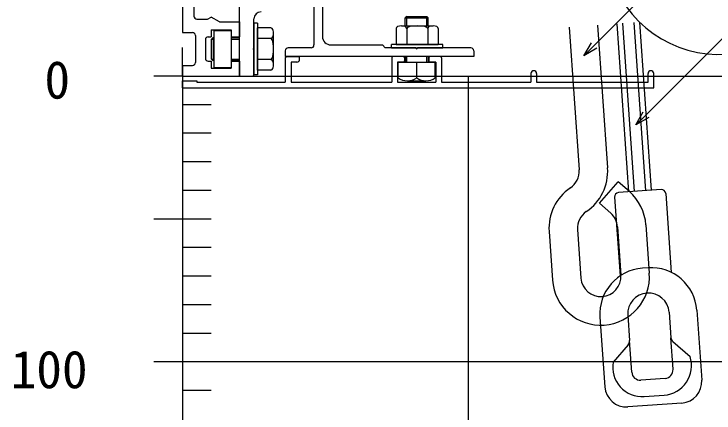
# Model space of a CAD drawing. Units: millimetres, scale not verified. Extents: x -1050 to 1050, y -1570 to 1561.
# Drawn here: x -744 to -498.9, y 372.1 to 511.8 of the extents above; entities that cross this region are included whole.
import ezdxf
from ezdxf.enums import TextEntityAlignment as Align

# ---------------------------------------------------------------- set-up
doc = ezdxf.new("R2010")
doc.units = ezdxf.units.MM
doc.header["$LTSCALE"] = 8
doc.layers.add('0-1_TABLE1', color=7, linetype='Continuous', lineweight=18)
doc.layers.add('0-5_YKK_A1', color=4, linetype='Continuous')
doc.layers.add('0-6_YKK_D', color=6, linetype='Continuous')
doc.styles.add('ＭＳ ゴシック', font='')
doc.styles.get('ＭＳ ゴシック').set_extended_font_data('MS Gothic')

msp = doc.modelspace()

# ---------------------------------------------------------------- linework, layer by layer
at = {"layer": '0-5_YKK_A1'}
for p, q in [((-664.999, 490.003), (-664.999, 537.505)), ((-680.999, 523.2), (-680.999, 511)), ((-639, 517.112), (-639, 500.907)), ((-636, 517.122), (-636, 503.907)), ((-679.999, 510), (-676.212, 510)), ((-676.212, 510), (-674.999, 510.7)), ((-672.055, 509), (-674.999, 510.7)), ((-659.999, 499.803), (-659.999, 510.005)), ((-606.5, 510.907), (-607, 510.407)), ((-607, 510.407), (-599, 510.407)), ((-607, 507.623), (-607, 510.407)), ((-606.5, 510.907), (-599.5, 510.907)), ((-606.5, 507.623), (-606.5, 510.907)), ((-599.5, 510.907), (-599, 510.407)), ((-599.5, 507.623), (-599.5, 510.907)), ((-599, 507.623), (-599, 510.407)), ((-672.055, 509), (-664.999, 509)), ((-664.999, 509), (-664.999, 503.75)), ((-658.799, 508.503), (-658.799, 490.503)), ((-608.361, 507.623), (-606.513, 507.623)), ((-606.513, 507.623), (-599.123, 507.623)), ((-599.123, 507.623), (-597.276, 507.623)), ((-539.658, 507.895), (-536.161, 457.896)), ((-532.974, 508.363), (-528.858, 449.5)), ((-530.979, 508.502), (-526.863, 449.64)), ((-526.989, 508.781), (-522.873, 449.919)), ((-524.994, 508.921), (-520.877, 450.058)), ((-674.999, 506.25), (-667.999, 506.25)), ((-674.999, 506.25), (-674.999, 503.75)), ((-673.999, 506), (-673.999, 493)), ((-673.999, 506), (-667.999, 506)), ((-667.999, 506.25), (-667.999, 503.75)), ((-667.999, 506), (-667.999, 493)), ((-658.799, 492.113), (-658.799, 506.893)), ((-654.099, 506.893), (-658.799, 506.893)), ((-653.099, 493.961), (-653.099, 505.046)), ((-610.208, 506.623), (-610.208, 501.123)), ((-606.513, 506.623), (-606.513, 501.123)), ((-599.123, 506.623), (-599.123, 501.123)), ((-595.428, 506.623), (-595.428, 501.123)), ((-549.633, 507.198), (-546.137, 457.198)), ((-680.499, 504.25), (-680.499, 494.75)), ((-676.999, 502.75), (-676.999, 496.25)), ((-675.999, 503.75), (-674.999, 503.75)), ((-674.299, 503.5), (-674.799, 503)), ((-674.799, 496), (-674.799, 503)), ((-674.799, 503), (-673.999, 503)), ((-674.299, 503.5), (-674.299, 495.5)), ((-674.299, 503.5), (-673.999, 503.5)), ((-667.999, 503.75), (-664.999, 503.75)), ((-667.999, 503.5), (-664.999, 503.5)), ((-667.999, 503), (-664.999, 503)), ((-654.099, 503.198), (-658.799, 503.198)), ((-593.818, 501.123), (-611.818, 501.123)), ((-611.818, 499.923), (-611.818, 501.123)), ((-610.208, 501.123), (-595.428, 501.123)), ((-593.818, 499.923), (-593.818, 501.123)), ((-685, 490), (-685, 500)), ((-659.999, 490.503), (-659.999, 499.203)), ((-659.999, 490.503), (-659.999, 499.203)), ((-649, 498.907), (-649, 496.907)), ((-640, 499.907), (-648, 499.907)), ((-603.3, 499.906), (-614, 499.907)), ((-611.818, 499.923), (-593.818, 499.923)), ((-584, 499.906), (-602.7, 499.906)), ((-583, 498.906), (-583, 496.906)), ((-675.999, 495.25), (-674.999, 495.25)), ((-674.999, 495.25), (-674.999, 492.75)), ((-674.799, 496), (-674.299, 495.5)), ((-674.799, 496), (-673.999, 496)), ((-673.999, 495.5), (-674.299, 495.5)), ((-667.999, 496), (-664.999, 496)), ((-664.999, 495.5), (-667.999, 495.5)), ((-667.999, 495.25), (-667.999, 492.75)), ((-667.999, 495.25), (-664.999, 495.25)), ((-664.999, 495.25), (-664.999, 490)), ((-654.099, 495.808), (-658.799, 495.808)), ((-583, 496.906), (-649, 496.907)), ((-649, 496.407), (-649, 487.91)), ((-648.5, 496.907), (-644.5, 496.907)), ((-644, 495.907), (-644, 496.407)), ((-611.7, 496.407), (-611.7, 487.907)), ((-607.75, 496.907), (-611.2, 496.907)), ((-606.75, 496.906), (-611.2, 496.907)), ((-607.25, 496.407), (-607.25, 495.407)), ((-607, 496.906), (-607, 494.907)), ((-606.5, 494.907), (-606.5, 496.906)), ((-599.5, 494.907), (-599.5, 496.906)), ((-599, 496.906), (-599, 494.907)), ((-598.75, 496.407), (-598.75, 495.407)), ((-594.8, 496.907), (-598.25, 496.907)), ((-593.8, 496.906), (-598.25, 496.906)), ((-594.3, 496.407), (-594.3, 487.91)), ((-684.999, 493.75), (-681.499, 493.75)), ((-684.999, 493.75), (-684.999, 490)), ((-674.999, 492.75), (-667.999, 492.75)), ((-673.999, 493), (-667.999, 493)), ((-647, 494.907), (-647, 487.91)), ((-645, 494.907), (-647, 494.907)), ((-609.7, 494.907), (-609.7, 487.907)), ((-607.75, 494.907), (-609.7, 494.907)), ((-609.5, 494.907), (-596.5, 494.907)), ((-609.5, 489.407), (-609.5, 494.907)), ((-603, 489.407), (-603, 494.907)), ((-596.3, 494.907), (-598.25, 494.907)), ((-596.5, 489.407), (-596.5, 494.907)), ((-596.3, 494.907), (-596.3, 487.907)), ((-658.799, 490.503), (-659.999, 490.503)), ((-654.099, 492.113), (-658.799, 492.113)), ((-563, 490.91), (-563, 487.91)), ((-561, 490.91), (-561, 487.91)), ((-522, 487.91), (-522, 490.91)), ((-520, 485.91), (-520, 490.91)), ((-685, 490), (-695, 490)), ((-685, 490), (-685, -310)), ((-685, 490), (215, 490)), ((-685, 490), (-675, 490)), ((-684.999, 490), (-664.999, 490)), ((-680, 487.91), (-649, 487.91)), ((-664.999, 490.003), (-660.499, 490.003)), ((-647, 487.91), (-611.7, 487.907)), ((-609.7, 487.907), (-596.3, 487.907)), ((-606.25, 488.407), (-599.75, 488.407)), ((-594.3, 487.91), (-563, 487.91)), ((-585, 490), (-585, -310)), ((-561, 487.91), (-522, 487.91)), ((-685, 485.91), (-520, 485.91)), ((-675, 480), (-685, 480)), ((-675, 470), (-685, 470)), ((-675, 460), (-685, 460)), ((-539.032, 445.507), (-532.471, 453.054)), ((-528.493, 449.596), (-532.471, 453.054)), ((-675, 450), (-685, 450)), ((-517.386, 450.302), (-532.349, 449.256)), ((-515.785, 448.911), (-513.857, 421.334)), ((-533.741, 447.655), (-531.813, 420.079)), ((-535.053, 442.049), (-539.032, 445.507)), ((-685, 440), (-695, 440)), ((-675, 440), (-685, 440)), ((-546.682, 436.325), (-545.496, 419.366)), ((-532.716, 437.301), (-531.531, 420.343)), ((-522.741, 437.999), (-521.555, 421.04)), ((-556.658, 435.627), (-555.472, 418.669)), ((-675, 430), (-685, 430)), ((-521.987, 422.915), (-523.982, 422.775)), ((-675, 420), (-685, 420)), ((-675, 410), (-685, 410)), ((-514.636, 407.39), (-514.014, 398.49)), ((-504.91, 408.07), (-503.201, 383.629)), ((-538.827, 405.698), (-537.118, 381.258)), ((-529.101, 406.378), (-528.478, 397.478)), ((-675, 400), (-685, 400)), ((-527.705, 386.427), (-528.478, 397.478)), ((-513.241, 387.438), (-514.014, 398.49)), ((-513.331, 397.12), (-507.285, 391.865)), ((-528.964, 396.027), (-534.219, 389.981)), ((-685, 390), (-695, 390)), ((215, 390), (-685, 390)), ((-675, 390), (-685, 390)), ((-516.024, 384.236), (-524.503, 383.644)), ((-675, 380), (-685, 380)), ((-523.35, 377.902), (-516.367, 378.391)), ((-510.159, 375.625), (-529.113, 374.299))]:
    msp.add_line(p, q, dxfattribs=at)
for points in [[(-684.999, 534.5), (-684.999, 505.25), (-681.499, 505.25)], [(-658.799, 508.503), (-659.999, 508.503), (-659.999, 490.503)], [(-633, 500.907), (-615, 500.907), (-614, 499.907)], [(-685, 485.91), (-685, 488.41), (-680, 488.41), (-680, 487.91)]]:
    msp.add_lwpolyline(points, dxfattribs=at)
for centre, radius, start, end in [((-497.131, 537.605), 40, 195.74965, 274), ((-657.499, 510.005), 2.5, 90, 180), ((-679.999, 511), 1, 180, 270), ((-681.499, 504.25), 1, 0, 90), ((-675.999, 502.75), 1, 90, 180), ((-633, 503.907), 3, 179.99972, 269.99971), ((-640, 500.907), 1, 269.99971, 359.99971), ((-659.999, 499.503), 0.3, 90, 270), ((-648, 498.907), 1, 89.99971, 179.99971), ((-603, 499.906), 0.3, 179.99971, 359.99971), ((-584, 498.906), 1, 359.99971, 89.99971), ((-675.999, 496.25), 1, 180, 270), ((-648.5, 496.407), 0.5, 90, 180), ((-645, 495.907), 1, 270, 0), ((-644.5, 496.407), 0.5, 0, 90), ((-611.2, 496.407), 0.5, 90, 180), ((-607.75, 496.407), 0.5, 0, 90), ((-607.75, 495.407), 0.5, 270, 0), ((-598.25, 496.407), 0.5, 90, 180), ((-598.25, 495.407), 0.5, 180, 270), ((-594.8, 496.407), 0.5, 0, 90), ((-681.499, 494.75), 1, 270, 0), ((-660.499, 490.503), 0.5, 270, 0), ((-562, 490.91), 1, 0, 180), ((-521, 490.91), 1, 0, 180), ((-606.25, 494.188), 5.781, 235.79454, 304.20546), ((-599.75, 494.188), 5.781, 235.79454, 304.20546), ((-553.12, 456.71), 7, 304, 4), ((-553.12, 456.71), 17, 304, 4), ((-539.699, 436.813), 17, 124, 184), ((-532.245, 447.76), 1.5, 94, 184), ((-539.699, 436.813), 17, 4, 49), ((-517.281, 448.806), 1.5, 4, 94), ((-539.699, 436.813), 7, 124, 184), ((-539.699, 436.813), 7, 4, 48.41531), ((-522.866, 406.814), 16, 94, 184), ((-520.871, 406.954), 16, 4, 94), ((-538.514, 419.854), 17, 184, 4), ((-538.514, 419.854), 7, 184, 4), ((-521.868, 406.884), 7.25, 4, 184), ((-530.473, 397.339), 2, 319, 4), ((-512.018, 398.629), 2, 184, 229), ((-524.069, 388.185), 10.308, 169.96376, 274), ((-517.086, 388.673), 10.308, 274, 18.03624), ((-516.233, 387.229), 3, 274, 4), ((-524.713, 386.636), 3, 184, 274), ((-510.682, 383.106), 7.5, 274, 4), ((-529.636, 381.781), 7.5, 184, 274)]:
    msp.add_arc(centre, radius, start, end, dxfattribs=at)
for centre, major_axis, ratio, start_param, end_param in [((-608.361, 506.623), (-1.848, 0), 0.541266, 3.1415927, 6.2831853), ((-602.818, 506.623), (-3.695, 0), 0.270633, 3.1415927, 6.2831853), ((-597.276, 506.623), (-1.848, 0), 0.541266, 3.1415927, 6.2831853), ((-654.099, 505.046), (0, -1.848), 0.541266, 6.2831853, 9.424778), ((-654.099, 499.503), (0, -3.695), 0.270633, 6.2831853, 9.424778), ((-654.099, 493.961), (0, -1.848), 0.541266, 6.2831853, 9.424778)]:
    msp.add_ellipse(centre, major_axis=major_axis, ratio=ratio, start_param=start_param, end_param=end_param, dxfattribs=at)
at = {"layer": '0-6_YKK_D'}
for points in [[(-544.45, 497.108), (-540.843, 500.714), (-357.087, 684.471)], [(-526.293, 472.913), (-522.687, 476.519), (-366.496, 632.71)], [(-539.877, 499.748), (-544.45, 497.108), (-541.81, 501.68)], [(-521.721, 475.552), (-526.293, 472.913), (-523.653, 477.485)]]:
    msp.add_lwpolyline(points, dxfattribs=at)

# ---------------------------------------------------------------- texts
at = {"layer": '0-1_TABLE1', "style": 'ＭＳ ゴシック'}
for s, p in [('0', (-733.356, 478.184)), ('100', (-745.175, 376.846))]:
    msp.add_text(s, height=13.2, dxfattribs=at).set_placement(p, align=Align.BOTTOM_LEFT)

doc.saveas('drawing.dxf')
